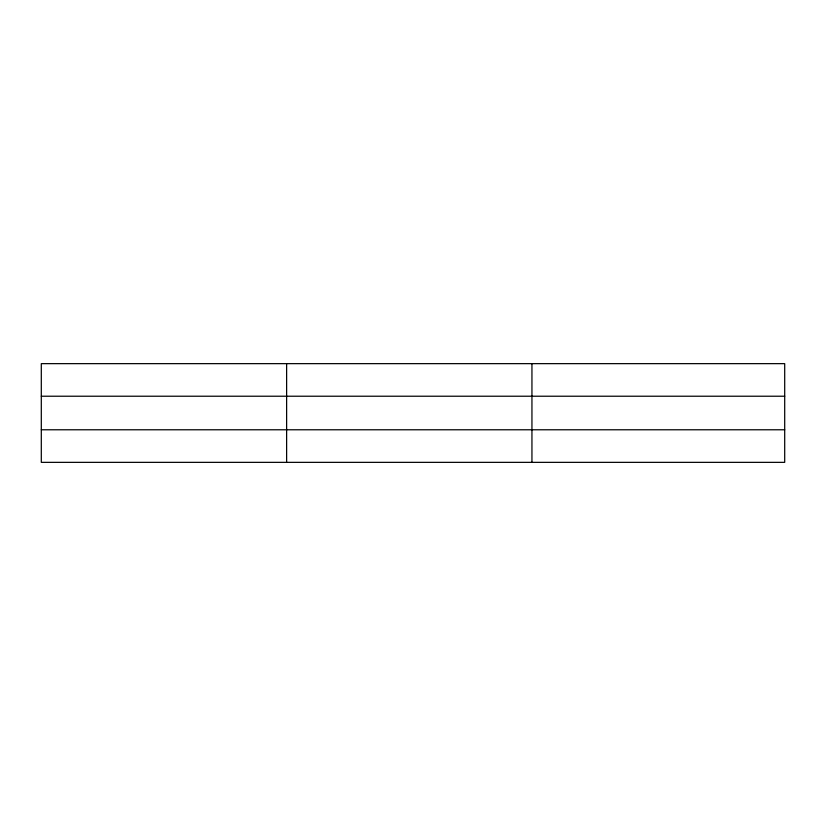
<?xml version="1.0" encoding="UTF-8"?>
<svg xmlns="http://www.w3.org/2000/svg" width="826" height="826" viewBox="0 0 826 826"><rect width="100%" height="100%" fill="white"/><g stroke="black" fill="none" stroke-linecap="round" stroke-linejoin="round"><path stroke-width="1.24" d="M286.622 462.353L286.622 363.647M531.944 462.353L531.944 363.647M784.7 396.222L784.7 363.647L41.3 363.647L41.3 462.353L784.7 462.353L784.7 396.222L41.3 396.222M41.3 429.778L784.7 429.778"/></g></svg>
